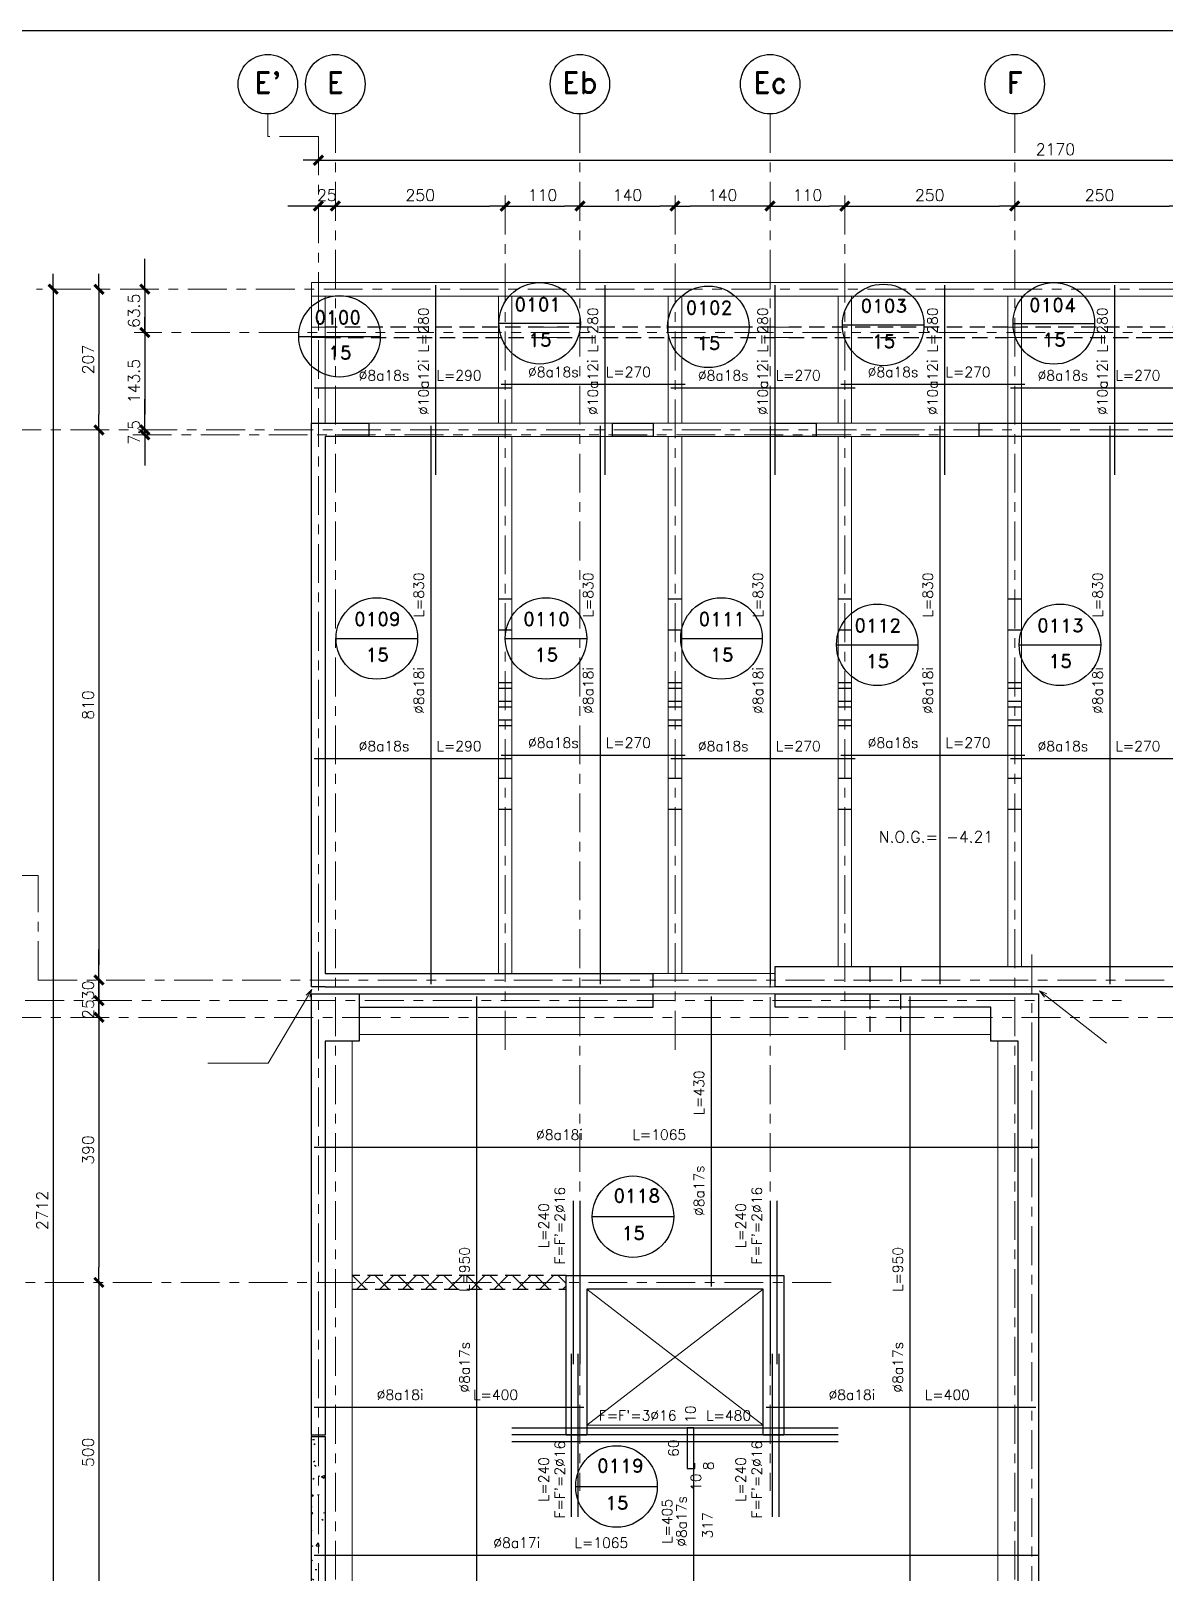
# Model space of a CAD drawing. Extents: x -4 to 6083, y -4 to 8618.
# Drawn here: x 1437 to 3105, y 6349 to 8618 of the extents above; entities that cross this region are included whole.
import ezdxf
from ezdxf.enums import TextEntityAlignment as Align
from ezdxf.xclip import XClip

# ---------------------------------------------------------------- set-up
doc = ezdxf.new("R2010")
doc.units = 0
doc.header["$LTSCALE"] = 45
doc.header["$MEASUREMENT"] = 0
doc.header["$XCLIPFRAME"] = 0
for name, pattern in [('2017_67-101$0$DASHED', [0.75, 0.5, -0.25]), ('2017_67-101$0$Grid Line', [2.2225, 1.27, -0.3175, 0.3175, -0.3175]), ('2017_67-101$0$HIDDEN', [9.525, 6.35, -3.175]), ('2017_67-101$0$RLE-PROYECCION', [0.71438, 0.47625, -0.23813])]:
    doc.linetypes.add(name, pattern=pattern)
doc.layers.get('0').update_dxf_attribs({"linetype": 'CONTINUOUS'})
for name, color, linetype, lineweight in [('2017_67-101$0$A-ANNO-TEXT', 2, 'CONTINUOUS', 9), ('2017_67-101$0$RLE-EJE', 3, 'CONTINUOUS', 25), ('2017_67-101$0$RLE-EJES', 1, '2017_67-101$0$Grid Line', 9), ('2017_67-101$0$RLE-LOSA', 3, 'CONTINUOUS', 15), ('2017_67-101$0$RLE-MURO', 3, 'CONTINUOUS', 25), ('2017_67-101$0$RLE-NIVELES', 3, 'CONTINUOUS', 9), ('2017_67-101$0$RLE-PROYECCION', 2, '2017_67-101$0$RLE-PROYECCION', 15), ('2017_67-101$0$RLE-VANOS', 1, 'CONTINUOUS', 15), ('2017_67-101$0$RLE-VIGA', 3, 'CONTINUOUS', 15)]:
    doc.layers.add(name, color=color, linetype=linetype, lineweight=lineweight)
for name, color, linetype in [('2017_67-101$0$RLA-COTAS', 2, 'CONTINUOUS'), ('2017_67-101$0$RLA-HATCH2', 1, '2017_67-101$0$HIDDEN'), ('2017_67-101$0$RLA-MURO DILATADO', 3, 'CONTINUOUS'), ('2017_67-101$0$RLA-MURO INV DILATADO', 2, '2017_67-101$0$DASHED'), ('2017_67-101$0$RLA-SEGMENTOS1', 2, '2017_67-101$0$DASHED'), ('fe', 7, 'CONTINUOUS'), ('RLA-FORMATO', 7, 'CONTINUOUS'), ('RLA-LOSAS', 3, 'CONTINUOUS'), ('TEXTOS-SM', 3, 'CONTINUOUS'), ('TEXTOS50A', 3, 'CONTINUOUS')]:
    doc.layers.add(name, color=color, linetype=linetype)
doc.styles.add('2017_67-101$0$ROMAND', font='romand', dxfattribs={"height": 31.5})
doc.styles.add('2017_67-101$0$ROMANS', font='ROMANS.shx', dxfattribs={"height": 16.875})
doc.styles.add('ROMAND', font='romand', dxfattribs={"height": 31.5})
doc.styles.add('ROMANS0', font='romans.shx')
doc.dimstyles.new('2017_67-101$0$ING-75', dxfattribs={"dimscale": 75, "dimtxt": 0.27, "dimasz": 0.3, "dimexe": 0, "dimexo": 0, "dimgap": 0.1, "dimtad": 1, "dimdec": 1, "dimzin": 12, "dimdsep": 46, "dimtxsty": '2017_67-101$0$ROMANS', "dimblk": '2017_67-101$0$TICK1', "dimblk1": '2017_67-101$0$TICK1', "dimblk2": '2017_67-101$0$TICK1', "dimcen": 0.09, "dimclrd": 2, "dimclre": 1, "dimclrt": 3, "dimadec": 0, "dimazin": 0, "dimtfac": 1, "dimtdec": 0, "dimtix": 1, "dimtmove": 2, "dimatfit": 3, "dimldrblk": '2017_67-101$0$TICK1', "dimfxl": 0, "dimfxlon": 1, "dimtolj": 1, "dimtzin": 0, "dimarcsym": 0})

# ---------------------------------------------------------------- blocks, each defined once
blk = doc.blocks.new('2017_67-101$0$TICK1')
at = {"color": 2}
for points in [[(0, 0), (-1, 0)], [(0, 0), (1, 0)]]:
    blk.add_lwpolyline(points, dxfattribs=at)
at = {"color": 2, "const_width": 0.2}
blk.add_lwpolyline([(-0.3, -0.3), (0.3, 0.3)], dxfattribs=at)
blk = doc.blocks.new('*D16')
at = {"layer": '2017_67-101$0$RLA-COTAS', "color": 2, "lineweight": -2, "transparency": 16777216}
blk.add_line((1058.8, 8427.1), (3183.8, 8427.1), dxfattribs=at)
at = {"layer": '2017_67-101$0$RLA-COTAS', "color": 2, "lineweight": -2, "transparency": 16777216, "xscale": 22.5, "yscale": 22.5, "zscale": 22.5, "rotation": 180}
blk.add_blockref('2017_67-101$0$TICK1', (1036.3, 8427.1), dxfattribs=at)
at = {"layer": '2017_67-101$0$RLA-COTAS', "color": 2, "lineweight": -2, "transparency": 16777216, "xscale": 22.5, "yscale": 22.5, "zscale": 22.5}
blk.add_blockref('2017_67-101$0$TICK1', (3206.3, 8427.1), dxfattribs=at)
at = {"layer": '2017_67-101$0$RLA-COTAS', "color": 3, "transparency": 16777216, "insert": (2121.3, 8443.1), "char_height": 16.88, "attachment_point": 5, "style": '2017_67-101$0$ROMANS'}
blk.add_mtext('\\A1;2170', dxfattribs=at)
blk = doc.blocks.new('*D17')
at = {"layer": '2017_67-101$0$RLA-COTAS', "color": 2, "lineweight": -2, "transparency": 16777216}
for p, q in [((1013.8, 8359.6), (991.3, 8359.6)), ((1036.3, 8359.6), (1061.3, 8359.6)), ((1083.8, 8359.6), (1106.3, 8359.6))]:
    blk.add_line(p, q, dxfattribs=at)
at = {"layer": '2017_67-101$0$RLA-COTAS', "color": 2, "lineweight": -2, "transparency": 16777216, "xscale": 22.5, "yscale": 22.5, "zscale": 22.5}
blk.add_blockref('2017_67-101$0$TICK1', (1036.3, 8359.6), dxfattribs=at)
at = {"layer": '2017_67-101$0$RLA-COTAS', "color": 2, "lineweight": -2, "transparency": 16777216, "xscale": 22.5, "yscale": 22.5, "zscale": 22.5, "rotation": 180}
blk.add_blockref('2017_67-101$0$TICK1', (1061.3, 8359.6), dxfattribs=at)
at = {"layer": '2017_67-101$0$RLA-COTAS', "color": 3, "transparency": 16777216, "insert": (1048.8, 8375.6), "char_height": 16.88, "attachment_point": 5, "style": '2017_67-101$0$ROMANS'}
blk.add_mtext('\\A1;25', dxfattribs=at)
blk = doc.blocks.new('*D18')
at = {"layer": '2017_67-101$0$RLA-COTAS', "color": 2, "lineweight": -2, "transparency": 16777216}
blk.add_line((1083.8, 8359.6), (1288.8, 8359.6), dxfattribs=at)
at = {"layer": '2017_67-101$0$RLA-COTAS', "color": 2, "lineweight": -2, "transparency": 16777216, "xscale": 22.5, "yscale": 22.5, "zscale": 22.5, "rotation": 180}
blk.add_blockref('2017_67-101$0$TICK1', (1061.3, 8359.6), dxfattribs=at)
at = {"layer": '2017_67-101$0$RLA-COTAS', "color": 2, "lineweight": -2, "transparency": 16777216, "xscale": 22.5, "yscale": 22.5, "zscale": 22.5}
blk.add_blockref('2017_67-101$0$TICK1', (1311.3, 8359.6), dxfattribs=at)
at = {"layer": '2017_67-101$0$RLA-COTAS', "color": 3, "transparency": 16777216, "insert": (1186.3, 8375.6), "char_height": 16.88, "attachment_point": 5, "style": '2017_67-101$0$ROMANS'}
blk.add_mtext('\\A1;250', dxfattribs=at)
blk = doc.blocks.new('*D19')
at = {"layer": '2017_67-101$0$RLA-COTAS', "color": 2, "lineweight": -2, "transparency": 16777216}
blk.add_line((1333.8, 8359.6), (1398.8, 8359.6), dxfattribs=at)
at = {"layer": '2017_67-101$0$RLA-COTAS', "color": 2, "lineweight": -2, "transparency": 16777216, "xscale": 22.5, "yscale": 22.5, "zscale": 22.5, "rotation": 180}
blk.add_blockref('2017_67-101$0$TICK1', (1311.3, 8359.6), dxfattribs=at)
at = {"layer": '2017_67-101$0$RLA-COTAS', "color": 2, "lineweight": -2, "transparency": 16777216, "xscale": 22.5, "yscale": 22.5, "zscale": 22.5}
blk.add_blockref('2017_67-101$0$TICK1', (1421.3, 8359.6), dxfattribs=at)
at = {"layer": '2017_67-101$0$RLA-COTAS', "color": 3, "transparency": 16777216, "insert": (1366.3, 8375.6), "char_height": 16.88, "attachment_point": 5, "style": '2017_67-101$0$ROMANS'}
blk.add_mtext('\\A1;110', dxfattribs=at)
blk = doc.blocks.new('*D20')
at = {"layer": '2017_67-101$0$RLA-COTAS', "color": 2, "lineweight": -2, "transparency": 16777216}
blk.add_line((1443.8, 8359.6), (1538.8, 8359.6), dxfattribs=at)
at = {"layer": '2017_67-101$0$RLA-COTAS', "color": 2, "lineweight": -2, "transparency": 16777216, "xscale": 22.5, "yscale": 22.5, "zscale": 22.5, "rotation": 180}
blk.add_blockref('2017_67-101$0$TICK1', (1421.3, 8359.6), dxfattribs=at)
at = {"layer": '2017_67-101$0$RLA-COTAS', "color": 2, "lineweight": -2, "transparency": 16777216, "xscale": 22.5, "yscale": 22.5, "zscale": 22.5}
blk.add_blockref('2017_67-101$0$TICK1', (1561.3, 8359.6), dxfattribs=at)
at = {"layer": '2017_67-101$0$RLA-COTAS', "color": 3, "transparency": 16777216, "insert": (1491.3, 8375.6), "char_height": 16.88, "attachment_point": 5, "style": '2017_67-101$0$ROMANS'}
blk.add_mtext('\\A1;140', dxfattribs=at)
blk = doc.blocks.new('*D21')
at = {"layer": '2017_67-101$0$RLA-COTAS', "color": 2, "lineweight": -2, "transparency": 16777216}
blk.add_line((1723.8, 8359.6), (1788.8, 8359.6), dxfattribs=at)
at = {"layer": '2017_67-101$0$RLA-COTAS', "color": 2, "lineweight": -2, "transparency": 16777216, "xscale": 22.5, "yscale": 22.5, "zscale": 22.5, "rotation": 180}
blk.add_blockref('2017_67-101$0$TICK1', (1701.3, 8359.6), dxfattribs=at)
at = {"layer": '2017_67-101$0$RLA-COTAS', "color": 2, "lineweight": -2, "transparency": 16777216, "xscale": 22.5, "yscale": 22.5, "zscale": 22.5}
blk.add_blockref('2017_67-101$0$TICK1', (1811.3, 8359.6), dxfattribs=at)
at = {"layer": '2017_67-101$0$RLA-COTAS', "color": 3, "transparency": 16777216, "insert": (1756.3, 8375.6), "char_height": 16.88, "attachment_point": 5, "style": '2017_67-101$0$ROMANS'}
blk.add_mtext('\\A1;110', dxfattribs=at)
blk = doc.blocks.new('*D22')
at = {"layer": '2017_67-101$0$RLA-COTAS', "color": 2, "lineweight": -2, "transparency": 16777216}
blk.add_line((1833.8, 8359.6), (2038.8, 8359.6), dxfattribs=at)
at = {"layer": '2017_67-101$0$RLA-COTAS', "color": 2, "lineweight": -2, "transparency": 16777216, "xscale": 22.5, "yscale": 22.5, "zscale": 22.5, "rotation": 180}
blk.add_blockref('2017_67-101$0$TICK1', (1811.3, 8359.6), dxfattribs=at)
at = {"layer": '2017_67-101$0$RLA-COTAS', "color": 2, "lineweight": -2, "transparency": 16777216, "xscale": 22.5, "yscale": 22.5, "zscale": 22.5}
blk.add_blockref('2017_67-101$0$TICK1', (2061.3, 8359.6), dxfattribs=at)
at = {"layer": '2017_67-101$0$RLA-COTAS', "color": 3, "transparency": 16777216, "insert": (1936.3, 8375.6), "char_height": 16.88, "attachment_point": 5, "style": '2017_67-101$0$ROMANS'}
blk.add_mtext('\\A1;250', dxfattribs=at)
blk = doc.blocks.new('*D23')
at = {"layer": '2017_67-101$0$RLA-COTAS', "color": 2, "lineweight": -2, "transparency": 16777216}
blk.add_line((2083.8, 8359.6), (2288.8, 8359.6), dxfattribs=at)
at = {"layer": '2017_67-101$0$RLA-COTAS', "color": 2, "lineweight": -2, "transparency": 16777216, "xscale": 22.5, "yscale": 22.5, "zscale": 22.5, "rotation": 180}
blk.add_blockref('2017_67-101$0$TICK1', (2061.3, 8359.6), dxfattribs=at)
at = {"layer": '2017_67-101$0$RLA-COTAS', "color": 2, "lineweight": -2, "transparency": 16777216, "xscale": 22.5, "yscale": 22.5, "zscale": 22.5}
blk.add_blockref('2017_67-101$0$TICK1', (2311.3, 8359.6), dxfattribs=at)
at = {"layer": '2017_67-101$0$RLA-COTAS', "color": 3, "transparency": 16777216, "insert": (2186.3, 8375.6), "char_height": 16.88, "attachment_point": 5, "style": '2017_67-101$0$ROMANS'}
blk.add_mtext('\\A1;250', dxfattribs=at)
blk = doc.blocks.new('*D41')
at = {"layer": '2017_67-101$0$RLA-COTAS', "color": 2, "lineweight": -2, "transparency": 16777216}
blk.add_line((645.9, 8214.6), (645.9, 5547.6), dxfattribs=at)
at = {"layer": '2017_67-101$0$RLA-COTAS', "color": 2, "lineweight": -2, "transparency": 16777216, "xscale": 22.5, "yscale": 22.5, "zscale": 22.5}
for p, rotation in [((645.9, 8237.1), 90), ((645.9, 5525.1), 270)]:
    blk.add_blockref('2017_67-101$0$TICK1', p, dxfattribs=dict(at, rotation=rotation))
at = {"layer": '2017_67-101$0$RLA-COTAS', "color": 3, "transparency": 16777216, "insert": (629.9, 6881.1), "char_height": 16.88, "attachment_point": 5, "rotation": 90, "style": '2017_67-101$0$ROMANS'}
blk.add_mtext('\\A1;2712', dxfattribs=at)
blk = doc.blocks.new('*D42')
at = {"layer": '2017_67-101$0$RLA-COTAS', "color": 2, "lineweight": -2, "transparency": 16777216}
blk.add_line((713.4, 8214.6), (713.4, 8052.6), dxfattribs=at)
at = {"layer": '2017_67-101$0$RLA-COTAS', "color": 2, "lineweight": -2, "transparency": 16777216, "xscale": 22.5, "yscale": 22.5, "zscale": 22.5}
for p, rotation in [((713.4, 8237.1), 90), ((713.4, 8030.1), 270)]:
    blk.add_blockref('2017_67-101$0$TICK1', p, dxfattribs=dict(at, rotation=rotation))
at = {"layer": '2017_67-101$0$RLA-COTAS', "color": 3, "transparency": 16777216, "insert": (697.4, 8133.6), "char_height": 16.88, "attachment_point": 5, "rotation": 90, "style": '2017_67-101$0$ROMANS'}
blk.add_mtext('\\A1;207', dxfattribs=at)
blk = doc.blocks.new('*D43')
at = {"layer": '2017_67-101$0$RLA-COTAS', "color": 2, "lineweight": -2, "transparency": 16777216}
blk.add_line((713.4, 8007.6), (713.4, 7242.7), dxfattribs=at)
at = {"layer": '2017_67-101$0$RLA-COTAS', "color": 2, "lineweight": -2, "transparency": 16777216, "xscale": 22.5, "yscale": 22.5, "zscale": 22.5}
for p, rotation in [((713.4, 8030.1), 90), ((713.4, 7220.2), 270)]:
    blk.add_blockref('2017_67-101$0$TICK1', p, dxfattribs=dict(at, rotation=rotation))
at = {"layer": '2017_67-101$0$RLA-COTAS', "color": 3, "transparency": 16777216, "insert": (697.4, 7625.1), "char_height": 16.88, "attachment_point": 5, "rotation": 90, "style": '2017_67-101$0$ROMANS'}
blk.add_mtext('\\A1;810', dxfattribs=at)
blk = doc.blocks.new('*D44')
at = {"layer": '2017_67-101$0$RLA-COTAS', "color": 2, "lineweight": -2, "transparency": 16777216}
for p, q in [((713.4, 7242.7), (713.4, 7265.2)), ((713.4, 7220.2), (713.4, 7190.1)), ((713.4, 7167.6), (713.4, 7145.1))]:
    blk.add_line(p, q, dxfattribs=at)
at = {"layer": '2017_67-101$0$RLA-COTAS', "color": 2, "lineweight": -2, "transparency": 16777216, "xscale": 22.5, "yscale": 22.5, "zscale": 22.5}
for p, rotation in [((713.4, 7220.2), 270), ((713.4, 7190.1), 90)]:
    blk.add_blockref('2017_67-101$0$TICK1', p, dxfattribs=dict(at, rotation=rotation))
at = {"layer": '2017_67-101$0$RLA-COTAS', "color": 3, "transparency": 16777216, "insert": (697.4, 7205.1), "char_height": 16.88, "attachment_point": 5, "rotation": 90, "style": '2017_67-101$0$ROMANS'}
blk.add_mtext('\\A1;30', dxfattribs=at)
blk = doc.blocks.new('*D45')
at = {"layer": '2017_67-101$0$RLA-COTAS', "color": 2, "lineweight": -2, "transparency": 16777216}
for p, q in [((713.4, 7212.6), (713.4, 7235.1)), ((713.4, 7190.1), (713.4, 7165.2)), ((713.4, 7142.7), (713.4, 7120.2))]:
    blk.add_line(p, q, dxfattribs=at)
at = {"layer": '2017_67-101$0$RLA-COTAS', "color": 2, "lineweight": -2, "transparency": 16777216, "xscale": 22.5, "yscale": 22.5, "zscale": 22.5}
for p, rotation in [((713.4, 7190.1), 270), ((713.4, 7165.2), 90)]:
    blk.add_blockref('2017_67-101$0$TICK1', p, dxfattribs=dict(at, rotation=rotation))
at = {"layer": '2017_67-101$0$RLA-COTAS', "color": 3, "transparency": 16777216, "insert": (697.4, 7177.6), "char_height": 16.88, "attachment_point": 5, "rotation": 90, "style": '2017_67-101$0$ROMANS'}
blk.add_mtext('\\A1;25', dxfattribs=at)
blk = doc.blocks.new('*D46')
at = {"layer": '2017_67-101$0$RLA-COTAS', "color": 2, "lineweight": -2, "transparency": 16777216}
blk.add_line((713.4, 7142.7), (713.4, 6797.6), dxfattribs=at)
at = {"layer": '2017_67-101$0$RLA-COTAS', "color": 2, "lineweight": -2, "transparency": 16777216, "xscale": 22.5, "yscale": 22.5, "zscale": 22.5}
for p, rotation in [((713.4, 7165.2), 90), ((713.4, 6775.1), 270)]:
    blk.add_blockref('2017_67-101$0$TICK1', p, dxfattribs=dict(at, rotation=rotation))
at = {"layer": '2017_67-101$0$RLA-COTAS', "color": 3, "transparency": 16777216, "insert": (697.4, 6970.1), "char_height": 16.88, "attachment_point": 5, "rotation": 90, "style": '2017_67-101$0$ROMANS'}
blk.add_mtext('\\A1;390', dxfattribs=at)
blk = doc.blocks.new('*D47')
at = {"layer": '2017_67-101$0$RLA-COTAS', "color": 2, "lineweight": -2, "transparency": 16777216}
blk.add_line((713.4, 6752.6), (713.4, 6297.7), dxfattribs=at)
at = {"layer": '2017_67-101$0$RLA-COTAS', "color": 2, "lineweight": -2, "transparency": 16777216, "xscale": 22.5, "yscale": 22.5, "zscale": 22.5}
for p, rotation in [((713.4, 6775.1), 90), ((713.4, 6275.2), 270)]:
    blk.add_blockref('2017_67-101$0$TICK1', p, dxfattribs=dict(at, rotation=rotation))
at = {"layer": '2017_67-101$0$RLA-COTAS', "color": 3, "transparency": 16777216, "insert": (697.4, 6525.1), "char_height": 16.88, "attachment_point": 5, "rotation": 90, "style": '2017_67-101$0$ROMANS'}
blk.add_mtext('\\A1;500', dxfattribs=at)
blk = doc.blocks.new('*D60')
at = {"layer": '2017_67-101$0$RLA-COTAS', "color": 2, "lineweight": -2, "transparency": 16777216}
for p, q in [((780.9, 8259.6), (780.9, 8282.1)), ((780.9, 8237.1), (780.9, 8173.6)), ((780.9, 8151.1), (780.9, 8128.6))]:
    blk.add_line(p, q, dxfattribs=at)
at = {"layer": '2017_67-101$0$RLA-COTAS', "color": 2, "lineweight": -2, "transparency": 16777216, "xscale": 22.5, "yscale": 22.5, "zscale": 22.5}
for p, rotation in [((780.9, 8237.1), 270), ((780.9, 8173.6), 90)]:
    blk.add_blockref('2017_67-101$0$TICK1', p, dxfattribs=dict(at, rotation=rotation))
at = {"layer": '2017_67-101$0$RLA-COTAS', "color": 3, "transparency": 16777216, "insert": (764.9, 8205.4), "char_height": 16.88, "attachment_point": 5, "rotation": 90, "style": '2017_67-101$0$ROMANS'}
blk.add_mtext('\\A1;63.5', dxfattribs=at)
blk = doc.blocks.new('*D61')
at = {"layer": '2017_67-101$0$RLA-COTAS', "color": 2, "lineweight": -2, "transparency": 16777216}
blk.add_line((780.9, 8151.1), (780.9, 8052.6), dxfattribs=at)
at = {"layer": '2017_67-101$0$RLA-COTAS', "color": 2, "lineweight": -2, "transparency": 16777216, "xscale": 22.5, "yscale": 22.5, "zscale": 22.5}
for p, rotation in [((780.9, 8173.6), 90), ((780.9, 8030.1), 270)]:
    blk.add_blockref('2017_67-101$0$TICK1', p, dxfattribs=dict(at, rotation=rotation))
at = {"layer": '2017_67-101$0$RLA-COTAS', "color": 3, "transparency": 16777216, "insert": (764.9, 8101.9), "char_height": 16.88, "attachment_point": 5, "rotation": 90, "style": '2017_67-101$0$ROMANS'}
blk.add_mtext('\\A1;143.5', dxfattribs=at)
blk = doc.blocks.new('*D62')
at = {"layer": '2017_67-101$0$RLA-COTAS', "color": 2, "lineweight": -2, "transparency": 16777216}
for p, q in [((780.9, 8052.6), (780.9, 8075.1)), ((780.9, 8030.1), (780.9, 8022.6)), ((780.9, 8000.1), (780.9, 7977.6))]:
    blk.add_line(p, q, dxfattribs=at)
at = {"layer": '2017_67-101$0$RLA-COTAS', "color": 2, "lineweight": -2, "transparency": 16777216, "xscale": 22.5, "yscale": 22.5, "zscale": 22.5}
for p, rotation in [((780.9, 8030.1), 270), ((780.9, 8022.6), 90)]:
    blk.add_blockref('2017_67-101$0$TICK1', p, dxfattribs=dict(at, rotation=rotation))
at = {"layer": '2017_67-101$0$RLA-COTAS', "color": 3, "transparency": 16777216, "insert": (764.9, 8026.4), "char_height": 16.88, "attachment_point": 5, "rotation": 90, "style": '2017_67-101$0$ROMANS'}
blk.add_mtext('\\A1;7.5', dxfattribs=at)
blk = doc.blocks.new('*D119')
at = {"layer": '2017_67-101$0$RLA-COTAS', "color": 2, "lineweight": -2, "transparency": 16777216}
blk.add_line((1678.8, 8359.6), (1583.8, 8359.6), dxfattribs=at)
at = {"layer": '2017_67-101$0$RLA-COTAS', "color": 2, "lineweight": -2, "transparency": 16777216, "xscale": 22.5, "yscale": 22.5, "zscale": 22.5, "rotation": 180}
blk.add_blockref('2017_67-101$0$TICK1', (1561.3, 8359.6), dxfattribs=at)
at = {"layer": '2017_67-101$0$RLA-COTAS', "color": 2, "lineweight": -2, "transparency": 16777216, "xscale": 22.5, "yscale": 22.5, "zscale": 22.5}
blk.add_blockref('2017_67-101$0$TICK1', (1701.3, 8359.6), dxfattribs=at)
at = {"layer": '2017_67-101$0$RLA-COTAS', "color": 3, "transparency": 16777216, "insert": (1631.3, 8375.6), "char_height": 16.88, "attachment_point": 5, "style": '2017_67-101$0$ROMANS'}
blk.add_mtext('\\A1;140', dxfattribs=at)
blk = doc.blocks.new('2017_67-101')
at = {"layer": '2017_67-101$0$RLA-HATCH2'}
h = blk.add_hatch(dxfattribs=at)
h.set_pattern_fill('ANSI37', color=256, scale=7.5, style=0)
h.set_pattern_definition([(45, (3455.842, 6754.953), (-16.83798, 16.83798), []), (135, (3455.842, 6754.953), (-16.83798, -16.83798), [])])
h.paths.add_polyline_path([(1401.32, 6765.14), (1401.32, 6785.14), (1086.32, 6785.14), (1086.32, 6765.14)], flags=0)
h = blk.add_hatch(dxfattribs=at)
h.set_pattern_fill('FP_2', color=256, style=0, pattern_type=2)
h.set_pattern_definition([(50, (3455.84, 6754.953), (54.65545, -4.7815), [5.715, -62.865]), (355, (3455.84, 6754.95), (-10.5728, 57.3166), [4.572, -50.292]), (100.451, (3460.397, 6754.555), (44.0828, 52.5349), [4.857, -53.427]), (46.184, (3455.84, 6770.19), (81.3237, -12.613), [8.572, -94.297]), (96.636, (3462.62, 6769.14), (71.2212, 74.2287), [7.286, -80.141]), (351.184, (3455.84, 6770.19), (71.2217, 74.2274), [6.858, -75.438]), (21, (3463.46, 6766.383), (45.4846, -30.6795), [5.715, -62.865]), (326, (3463.46, 6766.38), (18.5405, 55.256), [4.572, -50.292]), (71.451, (3467.25, 6763.826), (64.0251, 24.5763), [4.857, -53.427]), (37.5, (3455.842, 6754.953), (0.9261, 25.36672), [2.515, -47.168, 2.515, -48.539, -50.483]), (37.5, (3455.842, 6754.953), (0.9261, 25.36672), [-100.736, 2.515, -47.968]), (7.5, (3455.842, 6754.953), (20.04558, 30.0546), [2.515, -26.594, 2.515, -46.025, -19.24]), (7.5, (3455.842, 6754.953), (20.04558, 30.0546), [-77.648, 2.515, -16.726]), (327.5, (3438.85, 6754.953), (40.67682, -1.71882), [2.515, -16.535, 2.515, -56.921, -78.867]), (327.5, (3438.85, 6754.953), (40.67682, -1.71882), [-78.486, 2.515, -76.352]), (317.5, (3431.23, 6754.953), (44.4383, 7.62794), [2.515, -22.25, 2.515, -36.957, -56.007]), (317.5, (3431.23, 6754.953), (44.4383, 7.62794), [-64.237, 2.515, -53.492])])
h.paths.add_polyline_path([(1046.32, 6312.15), (1046.32, 6548.14), (1026.32, 6548.14), (1026.32, 6312.15)], flags=0)
at = {"layer": '2017_67-101$0$A-ANNO-TEXT'}
for p, q in [((1026.82, 7206.14), (962.37, 7097.77)), ((1026.82, 7206.14), (1018.48, 7198.02)), ((1026.82, 7206.14), (1023.66, 7194.93)), ((2098.04, 7204.54), (2108.76, 7200)), ((2098.04, 7204.54), (2105.05, 7195.25)), ((2098.04, 7204.54), (2196.66, 7127.54)), ((962.37, 7097.77), (873.54, 7097.77))]:
    blk.add_line(p, q, dxfattribs=at)
at = {"layer": '2017_67-101$0$RLA-MURO DILATADO'}
for p, q in [((1026.32, 6312.15), (1026.32, 6548.14)), ((1026.32, 6548.14), (1046.32, 6548.14)), ((1046.32, 6548.14), (1046.32, 6312.15))]:
    blk.add_line(p, q, dxfattribs=at)
at = {"layer": '2017_67-101$0$RLA-MURO INV DILATADO'}
for p, q in [((1367.64, 8181.1), (1046.32, 8181.1)), ((1708.95, 8181.1), (1387.64, 8181.1)), ((2051.32, 8181.1), (1728.95, 8181.1)), ((2384.32, 8181.1), (2071.32, 8181.1)), ((1046.32, 8166.1), (1367.64, 8166.1)), ((1387.64, 8166.1), (1708.95, 8166.1)), ((1728.95, 8166.1), (2051.32, 8166.1)), ((2071.32, 8166.1), (2384.32, 8166.1)), ((1321.32, 7780.98), (1301.32, 7780.98)), ((1321.32, 7780.98), (1301.32, 7780.98)), ((1571.32, 7780.98), (1551.32, 7780.98)), ((1571.32, 7780.98), (1551.32, 7780.98)), ((1821.32, 7780.98), (1801.32, 7780.98)), ((1821.32, 7780.98), (1801.32, 7780.98)), ((2071.32, 7780.98), (2051.32, 7780.98)), ((1301.32, 7735.98), (1321.32, 7735.98)), ((1301.32, 7735.98), (1321.32, 7735.98)), ((1551.32, 7735.98), (1571.32, 7735.98)), ((1551.32, 7735.98), (1571.32, 7735.98)), ((1801.32, 7735.98), (1821.32, 7735.98)), ((1801.32, 7735.98), (1821.32, 7735.98)), ((2051.32, 7735.98), (2071.32, 7735.98)), ((1321.32, 7657.65), (1301.32, 7657.65)), ((1301.32, 7650.15), (1321.32, 7650.15)), ((1571.32, 7657.65), (1551.32, 7657.65)), ((1551.32, 7650.15), (1571.32, 7650.15)), ((1821.32, 7657.65), (1801.32, 7657.65)), ((1801.32, 7650.15), (1821.32, 7650.15)), ((2071.32, 7657.65), (2051.32, 7657.65)), ((2051.32, 7650.15), (2071.32, 7650.15)), ((1321.32, 7630.15), (1301.32, 7630.15)), ((1571.32, 7630.15), (1551.32, 7630.15)), ((1821.32, 7630.15), (1801.32, 7630.15)), ((2071.32, 7630.15), (2051.32, 7630.15)), ((1301.32, 7622.65), (1321.32, 7622.65)), ((1321.32, 7602.65), (1301.32, 7602.65)), ((1551.32, 7622.65), (1571.32, 7622.65)), ((1571.32, 7602.65), (1551.32, 7602.65)), ((1801.32, 7622.65), (1821.32, 7622.65)), ((1821.32, 7602.65), (1801.32, 7602.65)), ((2051.32, 7622.65), (2071.32, 7622.65)), ((2071.32, 7602.65), (2051.32, 7602.65)), ((1301.32, 7595.15), (1321.32, 7595.15)), ((1551.32, 7595.15), (1571.32, 7595.15)), ((1801.32, 7595.15), (1821.32, 7595.15)), ((2051.32, 7595.15), (2071.32, 7595.15)), ((1321.32, 7516.81), (1301.32, 7516.81)), ((1571.32, 7516.81), (1551.32, 7516.81)), ((1821.32, 7516.81), (1801.32, 7516.81)), ((2071.32, 7516.81), (2051.32, 7516.81)), ((1301.32, 7471.81), (1321.32, 7471.81)), ((1551.32, 7471.81), (1571.32, 7471.81)), ((1801.32, 7471.81), (1821.32, 7471.81)), ((2051.32, 7471.81), (2071.32, 7471.81)), ((1848.32, 7240.15), (1848.32, 7210.15)), ((1893.32, 7240.15), (1893.32, 7210.15)), ((1848.32, 7200.15), (1848.32, 7140.15)), ((1893.32, 7200.15), (1893.32, 7140.15))]:
    blk.add_line(p, q, dxfattribs=at)
at = {"layer": '2017_67-101$0$RLA-SEGMENTOS1'}
for p, q in [((1401.32, 6785.14), (1086.32, 6785.14)), ((1086.32, 6765.14), (1401.32, 6765.14))]:
    blk.add_line(p, q, dxfattribs=at)
at = {"layer": '2017_67-101$0$RLE-EJE'}
for centre in [(961.99, 8538.89), (1061.32, 8538.89), (1421.32, 8538.89), (1701.32, 8538.89), (2061.32, 8538.89)]:
    blk.add_circle(centre, 43.75, dxfattribs=at)
at = {"layer": '2017_67-101$0$RLE-EJES'}
for p, q in [((961.99, 8462.19), (961.99, 8495.14)), ((1061.32, 8495.14), (1061.32, 5260.14)), ((1421.32, 8495.14), (1421.32, 6468.29)), ((1701.32, 8495.14), (1701.32, 6468.29)), ((2061.32, 8495.14), (2061.32, 5260.14)), ((1036.32, 8462.19), (961.99, 8462.19)), ((1036.32, 8462.19), (1036.32, 5294.59)), ((1311.32, 8374.89), (1311.32, 7104.89)), ((1561.32, 8374.89), (1561.32, 7104.89)), ((1811.32, 8374.89), (1811.32, 7104.89)), ((3301.82, 8237.14), (621.32, 8237.14)), ((3206.32, 8173.6), (765.22, 8173.6)), ((571.32, 8030.14), (3888.7, 8030.14)), ((763.22, 8022.64), (1953.22, 8022.64)), ((623.95, 7374.01), (571.32, 7374.01)), ((623.95, 7220.15), (623.95, 7374.01)), ((2086.32, 7257.8), (2086.32, 5291.38)), ((623.95, 7220.15), (3888.7, 7220.15)), ((604.81, 7190.14), (2218.32, 7190.14)), ((571.32, 7165.15), (3852.44, 7165.15)), ((1791.11, 6775.14), (571.32, 6775.14))]:
    blk.add_line(p, q, dxfattribs=at)
at = {"layer": '2017_67-101$0$RLE-LOSA'}
blk.add_line((1431.32, 6565.11), (1691.32, 6565.11), dxfattribs=at)
at = {"layer": '2017_67-101$0$RLE-MURO'}
for p, q in [((1026.32, 7210.15), (1026.32, 8040.14)), ((1026.32, 8040.14), (1111.32, 8040.14)), ((1111.32, 8020.14), (1111.32, 8040.14)), ((1468.95, 8040.14), (1468.95, 8020.14)), ((1468.95, 8040.14), (1528.95, 8040.14)), ((1528.95, 8040.14), (1528.95, 8020.14)), ((2008.85, 8020.14), (2008.85, 8040.14)), ((2008.85, 8040.14), (3216.32, 8040.14)), ((1046.32, 8020.14), (1046.32, 7230.15)), ((1111.32, 8020.14), (1046.32, 8020.14)), ((1528.95, 8020.14), (1468.95, 8020.14)), ((3186.32, 8020.14), (2008.85, 8020.14)), ((1708.95, 7240.15), (3186.32, 7240.15)), ((1708.95, 7210.15), (1708.95, 7240.15)), ((1046.32, 7230.15), (1528.95, 7230.15)), ((1528.95, 7210.15), (1528.95, 7230.15)), ((1046.32, 7210.15), (1026.32, 7210.15)), ((1026.32, 7200.15), (1096.32, 7200.15)), ((1026.32, 7130.15), (1026.32, 7200.15)), ((1046.32, 7210.15), (1528.95, 7210.15)), ((1096.32, 7200.15), (1096.32, 7130.15)), ((1096.32, 7200.15), (1528.95, 7200.15)), ((1528.95, 7180.14), (1528.95, 7200.15)), ((3216.32, 7210.15), (1708.95, 7210.15)), ((1708.95, 7180.14), (1708.95, 7200.14)), ((1708.95, 7200.14), (2026.32, 7200.14)), ((2026.32, 7200.15), (2096.32, 7200.15)), ((2026.32, 7200.14), (2026.32, 7200.15)), ((2096.32, 7200.15), (2096.32, 7130.15)), ((1096.32, 7180.14), (1528.95, 7180.14)), ((2026.32, 7180.14), (1708.95, 7180.14)), ((2026.32, 7130.15), (2026.32, 7180.14)), ((1026.32, 6550.14), (1026.32, 7130.15)), ((1096.32, 7130.15), (1046.32, 7130.15)), ((1046.32, 7130.15), (1046.32, 6550.14)), ((2066.32, 7130.15), (2026.32, 7130.15)), ((2066.32, 6310.15), (2066.32, 7130.15)), ((2096.32, 7130.15), (2096.32, 6310.15)), ((1401.32, 6550.14), (1401.32, 6785.14)), ((1401.32, 6785.14), (1721.32, 6785.14)), ((1721.32, 6785.14), (1721.32, 6550.14)), ((1431.32, 6765.14), (1431.32, 6550.14)), ((1691.32, 6765.14), (1431.32, 6765.14)), ((1691.32, 6550.14), (1691.32, 6765.14)), ((1046.32, 6550.14), (1026.32, 6550.14)), ((1431.32, 6550.14), (1401.32, 6550.14)), ((1721.32, 6550.14), (1691.32, 6550.14))]:
    blk.add_line(p, q, dxfattribs=at)
blk.add_lwpolyline([(1768.95, 8020.14), (1708.95, 8020.14), (1708.95, 8040.14), (1768.95, 8040.14)], close=True, dxfattribs=at)
at = {"layer": '2017_67-101$0$RLE-PROYECCION'}
for p, q in [((1046.32, 8227.14), (1026.32, 8227.14)), ((2051.32, 8227.14), (2071.32, 8227.14)), ((1046.32, 8181.1), (1026.32, 8181.1)), ((1387.64, 8181.1), (1367.64, 8181.1)), ((1728.95, 8181.1), (1708.95, 8181.1)), ((2071.32, 8181.1), (2051.32, 8181.1)), ((1026.32, 8166.1), (1046.32, 8166.1)), ((1367.64, 8166.1), (1387.64, 8166.1)), ((1708.95, 8166.1), (1728.95, 8166.1)), ((2051.32, 8166.1), (2071.32, 8166.1)), ((2051.32, 8020.14), (2051.32, 8040.13)), ((2071.32, 8040.13), (2071.32, 8020.14))]:
    blk.add_line(p, q, dxfattribs=at)
for points in [[(1367.64, 8227.14), (1374.3, 8227.14), (1380.97, 8227.14), (1387.63, 8227.14)], [(1708.95, 8227.14), (1715.62, 8227.14), (1722.28, 8227.14), (1728.94, 8227.14)]]:
    blk.add_open_spline(points, degree=3, dxfattribs=at)
at = {"layer": '2017_67-101$0$RLE-VANOS'}
for p, q in [((1431.32, 6565.11), (1691.32, 6765.14)), ((1431.32, 6765.14), (1691.32, 6565.11))]:
    blk.add_line(p, q, dxfattribs=at)
at = {"layer": '2017_67-101$0$RLE-VIGA'}
for p, q in [((1026.32, 8227.14), (1026.32, 8247.14)), ((1026.32, 8247.14), (2225.28, 8247.14)), ((2225.28, 8247.14), (2375.28, 8247.14)), ((1026.32, 8040.14), (1026.32, 8227.14)), ((1046.32, 8227.14), (1046.32, 8040.14)), ((1367.64, 8227.14), (1046.32, 8227.14)), ((1301.32, 8227.14), (1301.32, 8040.14)), ((1321.32, 8227.14), (1321.32, 8040.14)), ((1708.95, 8227.14), (1387.64, 8227.14)), ((1551.32, 8227.14), (1551.32, 8040.14)), ((1571.32, 8227.14), (1571.32, 8040.14)), ((2051.32, 8227.14), (1728.95, 8227.14)), ((1801.32, 8227.14), (1801.32, 8040.14)), ((1821.32, 8227.14), (1821.32, 8040.14)), ((2051.32, 8227.14), (2051.32, 8040.14)), ((2225.28, 8227.14), (2071.32, 8227.14)), ((2071.32, 8227.14), (2071.32, 8040.14)), ((2300.39, 8227.14), (2225.28, 8227.14)), ((1468.95, 8040.14), (1111.32, 8040.14)), ((1528.95, 8040.14), (2008.85, 8040.14)), ((1468.95, 8020.14), (1111.32, 8020.14)), ((1301.32, 8020.14), (1301.32, 7389.65)), ((1321.32, 8020.14), (1321.32, 7230.15)), ((2008.85, 8020.14), (1528.95, 8020.14)), ((1551.32, 8020.14), (1551.32, 7500.15)), ((1571.32, 8020.14), (1571.32, 7500.15)), ((1801.32, 8020.14), (1801.32, 7500.15)), ((1821.32, 8020.14), (1821.32, 7500.15)), ((2051.32, 8020.14), (2051.32, 7610.15)), ((2071.32, 8020.14), (2071.32, 7610.15)), ((2051.32, 7610.15), (2051.32, 7240.15)), ((2071.32, 7610.15), (2071.32, 7240.15)), ((1551.32, 7500.15), (1551.32, 7230.15)), ((1571.32, 7500.15), (1571.32, 7230.15)), ((1801.32, 7500.15), (1801.32, 7240.15)), ((1821.32, 7500.15), (1821.32, 7240.15)), ((1301.32, 7389.65), (1301.32, 7230.15)), ((1528.95, 7230.15), (1708.95, 7230.15)), ((1096.32, 7200.15), (1519.96, 7200.15)), ((1528.95, 7210.15), (1708.95, 7210.15)), ((1528.95, 7200.15), (2026.32, 7200.15)), ((1086.32, 7130.15), (1086.32, 6310.15)), ((1096.32, 7140.15), (2026.32, 7140.15)), ((2036.32, 7130.15), (2036.32, 6310.15)), ((1026.32, 6550.14), (1026.32, 6548.14))]:
    blk.add_line(p, q, dxfattribs=at)
at = {"layer": '2017_67-101$0$RLE-EJE', "color": 5, "char_height": 31.25, "width": 1, "attachment_point": 2, "line_spacing_factor": 0.941778, "style": '2017_67-101$0$ROMAND'}
for s, insert in [("E'", (962, 8557.2)), ('E', (1061.33, 8557.2)), ('Eb', (1421.33, 8557.2)), ('Ec', (1701.33, 8557.2)), ('F', (2061.33, 8557.2))]:
    blk.add_mtext(s, dxfattribs=dict(at, insert=insert))
at = {"layer": '2017_67-101$0$RLE-NIVELES', "insert": (1945.53, 7430.99), "char_height": 16.875, "width": 195.5821, "attachment_point": 5, "line_spacing_factor": 0.941778, "style": '2017_67-101$0$ROMANS'}
blk.add_mtext('N.O.G.= -4.21', dxfattribs=at)
at = {"layer": '2017_67-101$0$RLA-COTAS'}
for base, p1, p2, picture, middle in [((3206.32, 8427.14), (1036.32, 8434.64), (3206.32, 8434.64), '*D16', (2121.32, 8443.08)), ((1061.32, 8359.64), (1036.32, 8367.14), (1061.32, 8367.14), '*D17', (1048.82, 8375.58)), ((1311.32, 8359.64), (1061.32, 8367.14), (1311.32, 8367.14), '*D18', (1186.32, 8375.58)), ((1421.32, 8359.64), (1311.32, 8367.14), (1421.32, 8367.14), '*D19', (1366.32, 8375.58)), ((1561.32, 8359.64), (1421.32, 8367.14), (1561.32, 8367.14), '*D20', (1491.32, 8375.58)), ((1811.32, 8359.64), (1701.32, 8367.14), (1811.32, 8367.14), '*D21', (1756.32, 8375.58)), ((2061.32, 8359.64), (1811.32, 8367.14), (2061.32, 8367.14), '*D22', (1936.32, 8375.58)), ((2311.32, 8359.64), (2061.32, 8367.14), (2311.32, 8367.14), '*D23', (2186.32, 8375.58))]:
    dim = blk.add_linear_dim(base=base, p1=p1, p2=p2, dimstyle='2017_67-101$0$ING-75', override={"dimexe": 0, "dimexo": 0, "dimdec": 1, "dimfxl": 0, "dimfxlon": 1}, dxfattribs=at)
    dim.commit()
    dim.dimension.update_dxf_attribs({"geometry": picture, "text_midpoint": middle})
for base, p1, p2, angle, picture, middle in [((1561.32, 8359.64), (1701.32, 8367.14), (1561.32, 8367.14), 180, '*D119', (1631.32, 8375.58)), ((780.86, 8173.6), (780.86, 8237.14), (780.86, 8173.6), 90, '*D60', (764.92, 8205.37)), ((645.86, 5525.14), (653.36, 8237.14), (653.36, 5525.14), 90, '*D41', (629.92, 6881.14)), ((713.36, 8030.14), (720.86, 8237.14), (720.86, 8030.14), 90, '*D42', (697.42, 8133.64)), ((780.86, 8030.14), (780.86, 8173.6), (780.86, 8030.14), 90, '*D61', (764.92, 8101.87)), ((780.86, 8022.64), (780.86, 8030.14), (780.86, 8022.64), 90, '*D62', (764.92, 8026.39)), ((713.36, 7220.15), (720.86, 8030.14), (720.86, 7220.15), 90, '*D43', (697.42, 7625.15)), ((713.36, 7190.14), (720.86, 7220.15), (720.86, 7190.14), 90, '*D44', (697.42, 7205.15)), ((713.36, 7165.15), (720.86, 7190.14), (720.86, 7165.15), 90, '*D45', (697.42, 7177.65)), ((713.36, 6775.14), (720.86, 7165.15), (720.86, 6775.14), 90, '*D46', (697.42, 6970.14)), ((713.36, 6275.15), (720.86, 6775.14), (720.86, 6275.15), 90, '*D47', (697.42, 6525.14))]:
    dim = blk.add_linear_dim(base=base, p1=p1, p2=p2, angle=angle, dimstyle='2017_67-101$0$ING-75', override={"dimexe": 0, "dimexo": 0, "dimdec": 1, "dimfxl": 0, "dimfxlon": 1}, dxfattribs=at)
    dim.commit()
    dim.dimension.update_dxf_attribs({"geometry": picture, "text_midpoint": middle})

msp = doc.modelspace()

# ---------------------------------------------------------------- linework, layer by layer
at = {"layer": 'fe'}
for points in [[(2033, 7964.1), (2033, 8243.1)], [(2282.4, 7964.1), (2282.4, 8243.1)], [(2532.4, 7964.1), (2532.4, 8243.1)], [(2782.4, 7964.1), (2782.4, 8243.1)], [(3032.4, 7964.1), (3032.4, 8243.1)], [(1854.1, 8092.2), (2145.1, 8092.2)], [(2129.1, 8097.2), (2400.1, 8097.2)], [(2379.1, 8092.2), (2650.1, 8092.2)], [(2629.1, 8097.2), (2900.1, 8097.2)], [(2879.1, 8092.2), (3150.1, 8092.2)], [(2026.1, 7214.2), (2026.1, 8036.1)], [(2275.5, 7214.2), (2275.5, 8036.1)], [(2525.5, 7214.2), (2525.5, 8036.1)], [(2775.5, 7214.2), (2775.5, 8036.1)], [(3025.5, 7214.2), (3025.5, 8036.1)], [(1854.1, 7546.4), (2145.1, 7546.4)], [(2129.1, 7551.4), (2400.1, 7551.4)], [(2379.1, 7546.4), (2650.1, 7546.4)], [(2629.1, 7551.4), (2900.1, 7551.4)], [(2879.1, 7546.4), (3150.1, 7546.4)], [(2093.5, 6249.2), (2093.5, 7196.2)], [(2438.6, 6769.1), (2438.6, 7196.2)], [(2731.2, 6249.2), (2731.2, 7196.2)], [(1854.1, 6974.4), (2919.1, 6974.4)], [(2235.1, 6895.1), (2235.1, 6655.1)], [(2245.1, 6895.1), (2245.1, 6655.1)], [(2525.1, 6895.1), (2525.1, 6655.1)], [(2535.1, 6895.1), (2535.1, 6655.1)], [(2232.1, 6670.1), (2232.1, 6430.1)], [(2242.1, 6670.1), (2242.1, 6430.1)], [(2528.1, 6670.1), (2528.1, 6430.1)], [(2538.1, 6670.1), (2538.1, 6430.1)], [(1854.1, 6591.6), (2251.1, 6591.6)], [(2519.1, 6591.6), (2916.1, 6591.6)], [(2145.1, 6561.1), (2625.1, 6561.1)], [(2412.9, 6249.2), (2412.9, 6561.1), (2402.9, 6561.1), (2402.9, 6501.1), (2414.4, 6501.1), (2414.4, 6509.2)], [(2145.1, 6551.1), (2625.1, 6551.1)], [(2145.1, 6541.1), (2625.1, 6541.1)], [(1854.1, 6373.8), (2919.1, 6373.8)]]:
    msp.add_lwpolyline(points, dxfattribs=at)
at = {"layer": 'RLA-FORMATO', "color": 6, "linetype": 'Continuous'}
msp.add_line((6082.5, 8617.5), (0, 8617.5), dxfattribs=at)
at = {"layer": 'RLA-LOSAS'}
for p, q in [((1831.2, 8167.8), (1951.2, 8167.8)), ((2125.8, 8187), (2245.8, 8187)), ((2374.1, 8181.8), (2494.1, 8181.8)), ((2631.6, 8184.6), (2751.6, 8184.6)), ((2882.7, 8186.8), (3002.7, 8186.8)), ((1886.2, 7723.1), (2006.2, 7723.1)), ((2135.3, 7723.1), (2255.3, 7723.1)), ((2393.5, 7723.1), (2513.5, 7723.1)), ((2622.8, 7713.7), (2742.8, 7713.7)), ((2891.7, 7713.7), (3011.7, 7713.7)), ((2263.2, 6872), (2383.2, 6872)), ((2239, 6474.8), (2359, 6474.8))]:
    msp.add_line(p, q, dxfattribs=at)
for centre in [(2185.8, 8187), (2434.1, 8181.8), (2691.6, 8184.6), (2942.7, 8186.8), (1891.2, 8167.8), (1946.2, 7723.1), (2195.3, 7723.1), (2453.5, 7723.1), (2682.8, 7713.7), (2951.7, 7713.7), (2323.2, 6872), (2299, 6474.8)]:
    msp.add_circle(centre, 60, dxfattribs=at)

# ---------------------------------------------------------------- block references
ref = msp.add_blockref('2017_67-101', (823.8, 0))
XClip(ref).set_block_clipping_path([(363.0141845847, 5172.9563202759), (4138.5012184707, 8594.4332992691)])

# ---------------------------------------------------------------- texts
at = {"layer": 'RLA-LOSAS', "char_height": 20, "width": 1, "attachment_point": 2, "line_spacing_factor": 0.941778, "style": 'ROMAND'}
for s, insert in [('0101', (2183.1, 8224.8)), ('0102', (2435.1, 8220)), ('0103', (2692.6, 8222.7)), ('0104', (2940.5, 8223.9)), ('0100', (1888.6, 8205.6)), ('15', (2186.3, 8173)), ('15', (2434.7, 8167.8)), ('15', (2692.2, 8170.6)), ('15', (2943.3, 8172.8)), ('15', (1891.8, 8153.9)), ('0109', (1946.9, 7761.6)), ('0110', (2196, 7761.6)), ('0111', (2454.2, 7761.6)), ('0112', (2683.4, 7752.2)), ('0113', (2952.4, 7752.2)), ('15', (1946.8, 7709.1)), ('15', (2195.9, 7709.1)), ('15', (2454.1, 7709.1)), ('15', (2683.3, 7699.8)), ('15', (2952.3, 7699.8)), ('0118', (2328.9, 6912.8)), ('15', (2323.7, 6858.1)), ('0119', (2304.7, 6515.5)), ('15', (2299.6, 6460.8))]:
    msp.add_mtext(s, dxfattribs=dict(at, insert=insert))
at = {"layer": 'TEXTOS-SM', "style": 'ROMANS0'}
for s, rotation, p in [('%%C10a12i L=280', 90, (2022.4, 8131.1)), ('%%C10a12i L=280', 90, (2271.7, 8131.1)), ('%%C10a12i L=280', 90, (2521.7, 8131.1)), ('%%C10a12i L=280', 90, (2771.7, 8131.1)), ('%%C10a12i L=280', 90, (3021.7, 8131.1)), ('%%C8a18i      L=830', 90, (2015.5, 7716.1)), ('%%C8a18i      L=830', 90, (2264.8, 7716.1)), ('%%C8a18i      L=830', 90, (2514.8, 7716.1)), ('%%C8a18i      L=830', 90, (2764.8, 7716.1)), ('%%C8a18i      L=830', 90, (3014.8, 7716.1)), ('%%C8a17s      L=430', 90, (2428, 6980.1)), ('%%C8a18i      L=1065', 360, (2291.1, 6985.1)), ("F=F'=2%%C16", 90, (2223, 6858.7)), ("F=F'=2%%C16", 90, (2513, 6858.7)), ('L=240', 90, (2199.4, 6858.7)), ('L=240', 90, (2489.4, 6858.7)), ('%%C8a17s      L=950', 90, (2082.8, 6720.2)), ('%%C8a17s      L=950', 90, (2720.6, 6720.2)), ("F=F'=2%%C16", 90, (2223, 6485)), ("F=F'=2%%C16", 90, (2513, 6485)), ('L=240', 90, (2199.4, 6485)), ('L=240', 90, (2489.4, 6485)), ('L=405', 90, (2381, 6423.3)), ('%%C8a17s', 90, (2402.2, 6423.3)), ('%%C8a17i    L=1065', 360, (2217, 6384.5))]:
    msp.add_text(s, height=15, rotation=rotation, dxfattribs=at).set_placement(p, align=Align.CENTER)
for s, p in [('%%C8a18s   L=270', (2259.2, 8107.8)), ('%%C8a18s   L=270', (2759.2, 8107.8)), ('%%C8a18s   L=290', (2009.9, 8102.8)), ('%%C8a18s   L=270', (2509.2, 8102.8)), ('%%C8a18s   L=270', (3009.2, 8102.8)), ('%%C8a18s   L=290', (2009.9, 7557.1)), ('%%C8a18s   L=270', (2259.2, 7562.1)), ('%%C8a18s   L=270', (2509.2, 7557.1)), ('%%C8a18s   L=270', (2759.2, 7562.1)), ('%%C8a18s   L=270', (3009.2, 7557.1)), ('%%C8a18i      L=400', (2050.1, 6602.2)), ('%%C8a18i      L=400', (2715.1, 6602.2)), ("F=F'=3%%C16   L=480", (2385.1, 6571.8))]:
    msp.add_text(s, height=15, dxfattribs=at).set_placement(p, align=Align.CENTER)
at = {"layer": 'TEXTOS50A', "style": 'ROMANS0'}
for s, p in [('10', (2407.9, 6581.1)), ('60', (2382.9, 6531.1)), ('10', (2415.9, 6481.1)), ('8', (2434.4, 6505.1)), ('317', (2432.9, 6417.5))]:
    msp.add_text(s, height=15, rotation=90, dxfattribs=at).set_placement(p, align=Align.MIDDLE)

doc.saveas('drawing.dxf')
